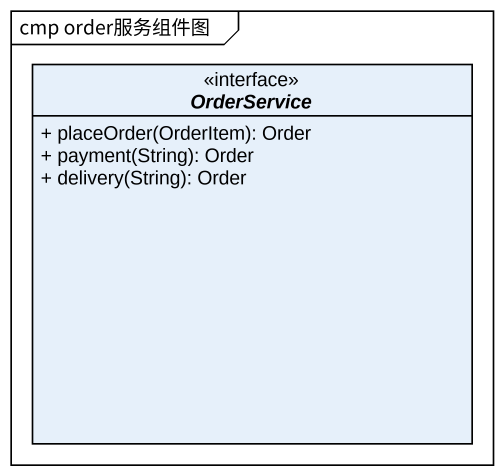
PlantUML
@startuml
mainframe cmp order服务组件图
hide circle
hide empty members
skinparam classAttributeIconSize 0
interface OrderService {
  + placeOrder(OrderItem): Order
  + payment(String): Order
  + delivery(String): Order
}
@enduml
